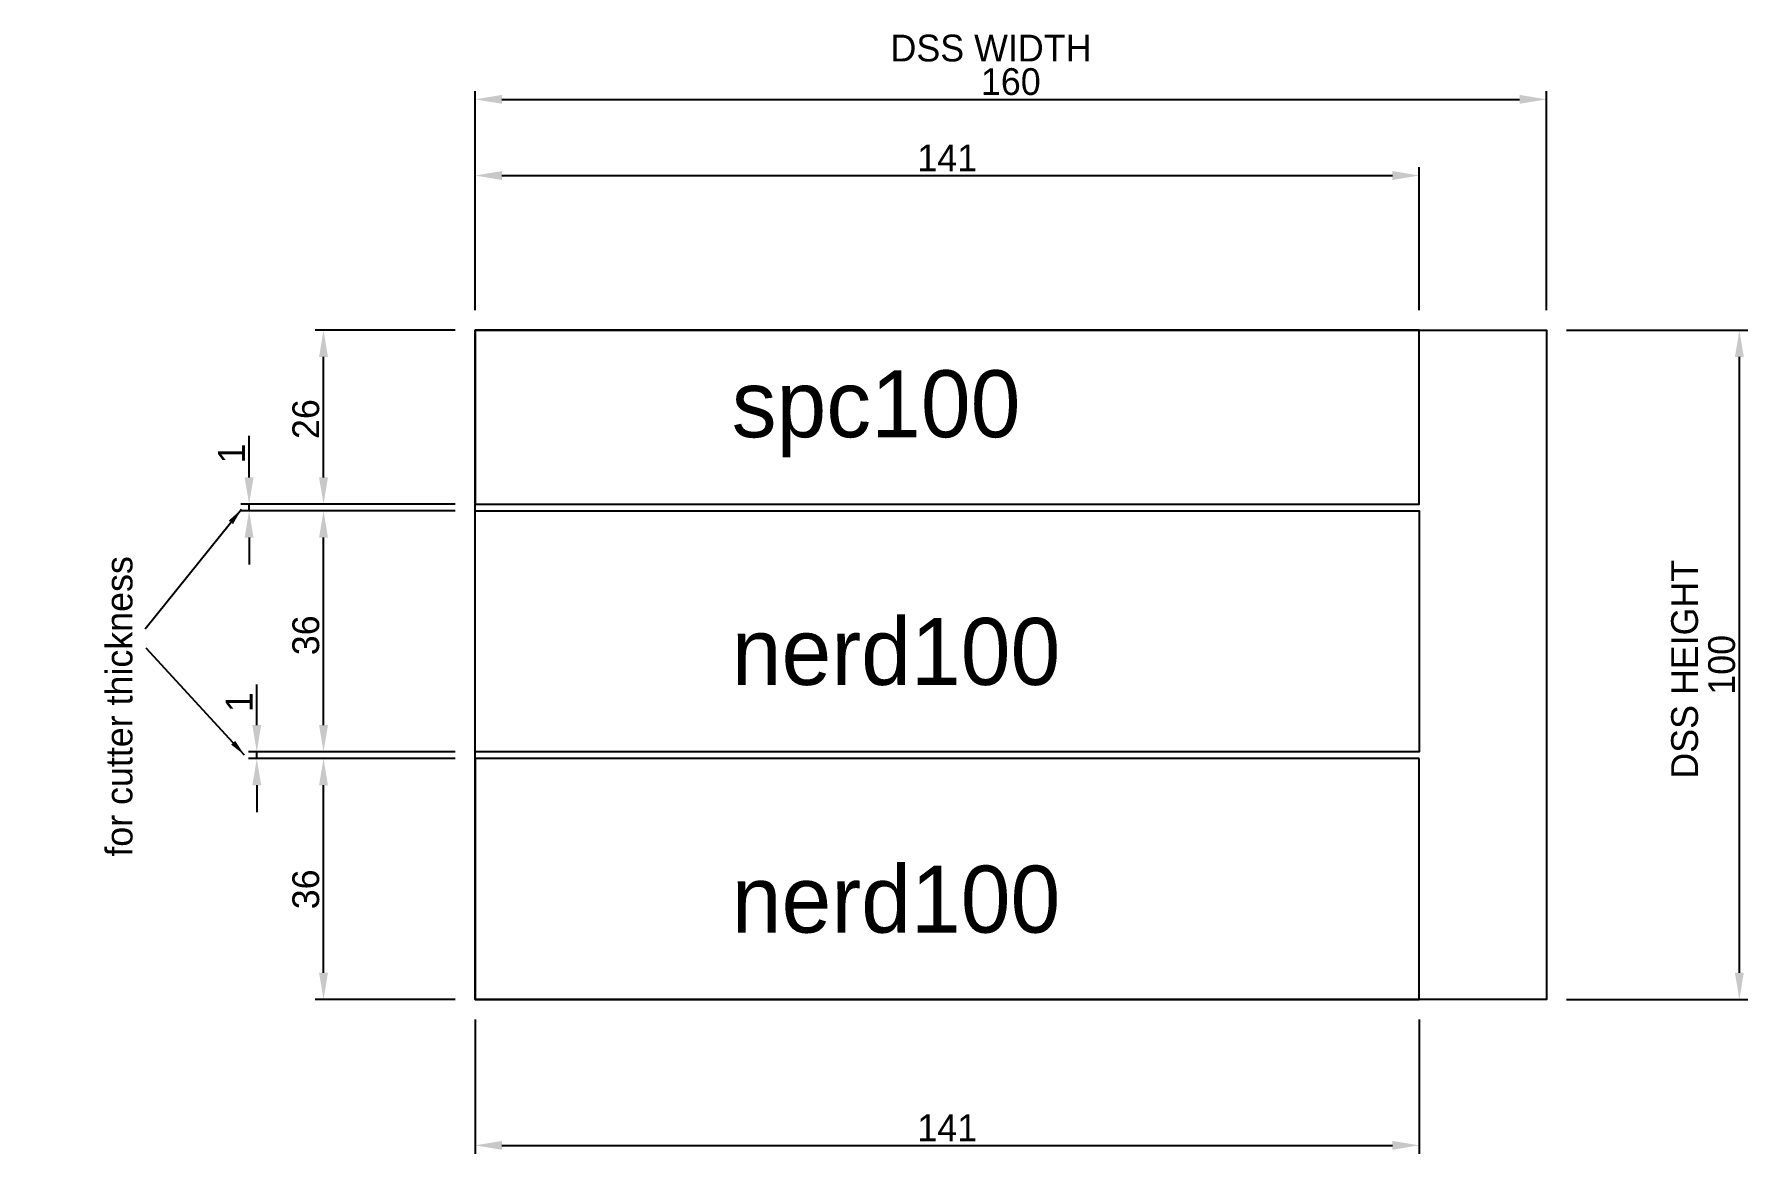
# Model space of a CAD drawing. Extents: x -42 to 213, y 96 to 263.
import ezdxf

# ---------------------------------------------------------------- set-up
doc = ezdxf.new("R2010")
doc.units = 0
doc.layers.get('0').update_dxf_attribs({"linetype": 'CONTINUOUS'})
doc.layers.get('DEFPOINTS').update_dxf_attribs({"linetype": 'CONTINUOUS'})
for name, color, linetype in [('board1', 2, 'CONTINUOUS'), ('board2', 4, 'CONTINUOUS'), ('panel', 1, 'CONTINUOUS')]:
    doc.layers.add(name, color=color, linetype=linetype)
doc.dimstyles.get("Standard").update_dxf_attribs({"dimtxt": 2.5, "dimasz": 2.5, "dimexe": 1.25, "dimexo": 0.625, "dimtad": 1, "dimdec": 4, "dimdsep": 46, "dimlunit": 6, "dimtxsty": 'Standard', "dimcen": 2.5, "dimadec": 0, "dimazin": 0, "dimtfac": 1, "dimtdec": 4, "dimtmove": 0, "dimatfit": 3, "dimfxl": 0, "dimtolj": 1, "dimtzin": 0, "dimarcsym": 0})

# ---------------------------------------------------------------- blocks, each defined once
blk = doc.blocks.new('*D')
at = {"color": 0, "linetype": 'ByBlock', "lineweight": -2}
for p, q in [((23.39, 222.17), (23.39, 254.27)), ((183.39, 221.55), (183.39, 254.27)), ((27.39, 253.02), (179.39, 253.02)), ((23.39, 221.55), (23.39, 242.89)), ((27.39, 241.64), (160.39, 241.64)), ((164.39, 221.55), (164.39, 242.89)), ((20.39, 218.55), (-0.51, 218.55)), ((186.39, 218.55), (213.45, 218.55)), ((0.74, 196.55), (0.74, 214.55)), ((212.2, 214.55), (212.2, 122.55)), ((-10.38, 196.55), (-10.38, 202.75)), ((20.39, 192.55), (-11.63, 192.55)), ((-10.38, 191.55), (-10.38, 192.55)), ((20.39, 192.55), (-0.51, 192.55)), ((20.39, 191.55), (-11.63, 191.55)), ((20.39, 191.55), (-0.51, 191.55)), ((-10.38, 187.55), (-10.38, 183.55)), ((0.74, 159.55), (0.74, 187.55)), ((-9.23, 159.55), (-9.23, 165.59)), ((20.39, 155.55), (-10.48, 155.55)), ((20.39, 154.55), (-10.48, 154.55)), ((-9.23, 154.55), (-9.23, 155.55)), ((20.39, 155.55), (-0.51, 155.55)), ((20.39, 154.55), (-0.51, 154.55)), ((-9.23, 150.55), (-9.23, 146.55)), ((0.74, 122.55), (0.74, 150.55)), ((20.39, 118.55), (-0.51, 118.55)), ((186.39, 118.55), (213.45, 118.55)), ((23.39, 115.55), (23.39, 95.52)), ((164.39, 115.55), (164.39, 95.52)), ((27.39, 96.77), (160.39, 96.77))]:
    blk.add_line(p, q, dxfattribs=at)
at = {"color": 0, "linetype": 'ByBlock'}
for points in [[(23.39, 253.02), (27.39, 252.36), (27.39, 253.69)], [(183.39, 253.02), (179.39, 252.36), (179.39, 253.69)], [(23.39, 241.64), (27.39, 240.98), (27.39, 242.31)], [(164.39, 241.64), (160.39, 240.98), (160.39, 242.31)], [(0.74, 218.55), (1.4, 214.55), (0.07, 214.55)], [(212.2, 218.55), (211.54, 214.55), (212.87, 214.55)], [(-10.38, 192.55), (-9.71, 196.55), (-11.05, 196.55)], [(0.74, 192.55), (1.4, 196.55), (0.07, 196.55)], [(-10.38, 191.55), (-9.71, 187.55), (-11.05, 187.55)], [(0.74, 191.55), (1.4, 187.55), (0.07, 187.55)], [(-9.23, 155.55), (-8.57, 159.55), (-9.9, 159.55)], [(0.74, 155.55), (1.4, 159.55), (0.07, 159.55)], [(-9.23, 154.55), (-8.57, 150.55), (-9.9, 150.55)], [(0.74, 154.55), (1.4, 150.55), (0.07, 150.55)], [(0.74, 118.55), (1.4, 122.55), (0.07, 122.55)], [(212.2, 118.55), (211.54, 122.55), (212.87, 122.55)], [(23.39, 96.77), (27.39, 96.1), (27.39, 97.43)], [(164.39, 96.77), (160.39, 96.1), (160.39, 97.43)]]:
    blk.add_solid(points, dxfattribs=at)
at = {"layer": 'DEFPOINTS', "color": 0, "linetype": 'ByBlock'}
for p in [(23.39, 219.17), (23.39, 218.55), (23.39, 218.55), (164.39, 218.55), (183.39, 218.55), (183.39, 218.55), (23.39, 192.55), (23.39, 192.55), (23.39, 191.55), (23.39, 191.55), (23.39, 155.55), (23.39, 155.55), (23.39, 154.55), (23.39, 154.55), (23.39, 118.55), (23.39, 118.55), (164.39, 118.55), (183.39, 118.55)]:
    blk.add_point(p, dxfattribs=at)
at = {"color": 0, "linetype": 'ByBlock', "char_height": 4, "attachment_point": 5}
for s, insert in [('\\A1;160', (103.39, 255.65)), ('\\A1;141', (93.89, 244.27)), ('\\A1;141', (93.89, 99.39))]:
    blk.add_mtext(s, dxfattribs=dict(at, insert=insert))
at = {"color": 0, "linetype": 'ByBlock', "char_height": 4, "attachment_point": 5, "rotation": 90}
for s, insert in [('\\A1;26', (-1.89, 205.26)), ('\\A1;1', (-13.01, 200.13)), ('\\A1;36', (-1.89, 172.96)), ('\\A1;100', (209.58, 168.55)), ('\\A1;1', (-11.86, 162.97)), ('\\A1;36', (-1.89, 135.01))]:
    blk.add_mtext(s, dxfattribs=dict(at, insert=insert))

msp = doc.modelspace()

# ---------------------------------------------------------------- linework, layer by layer
at = {"layer": 'board1'}
for points in [[(23.39434, 191.54717), (164.39434, 191.54717), (164.39434, 155.54717), (23.39434, 155.54717)], [(164.39434, 154.54717), (23.39434, 154.54717), (23.39434, 118.54717), (164.39434, 118.54717)]]:
    msp.add_lwpolyline(points, close=True, dxfattribs=at)
at = {"layer": 'board2'}
msp.add_lwpolyline([(164.39434, 218.54717), (23.39434, 218.54717), (23.39434, 192.54717), (164.39434, 192.54717)], close=True, dxfattribs=at)
at = {"layer": 'panel'}
msp.add_lwpolyline([(23.39434, 218.54717), (183.39434, 218.54717), (183.39434, 118.54717), (23.39434, 118.54717)], close=True, dxfattribs=at)

# ---------------------------------------------------------------- texts
msp.add_text('DSS WIDTH', height=4).set_placement((85.42468, 258.6861))
for s, p in [('for cutter thickness', (-27.80159, 139.89432)), ('DSS HEIGHT', (206.02024, 151.54583))]:
    msp.add_text(s, height=4, rotation=90).set_placement(p)
at = {"color": 0, "linetype": 'ByBlock', "insert": (-42.4663, 172.7398), "char_height": 2.5, "attachment_point": 9}
msp.add_mtext('\\P\\H3.;', dxfattribs=at)
at = {"layer": 'board1'}
for p in [(61.70783, 165.54717), (61.70783, 128.54717)]:
    msp.add_text('nerd100', height=10, dxfattribs=at).set_placement(p)
at = {"layer": 'board2'}
msp.add_text('spc100', height=10, dxfattribs=at).set_placement((61.70783, 202.54717))

# ---------------------------------------------------------------- dimensions: what is measured, and where the dimension line sits
for base, p1, p2, middle in [((164.39434, 241.64396), (23.39434, 218.54717), (164.39434, 218.54717), (93.89434, 244.26896)), ((183.39434, 253.02371), (23.39434, 219.17217), (183.39434, 218.54717), (103.39434, 255.64871)), ((164.39434, 96.76626), (23.39434, 118.54717), (164.39434, 118.54717), (93.89434, 99.39126))]:
    dim = msp.add_linear_dim(base=base, p1=p1, p2=p2, dimstyle='Standard', override={"dimtxt": 4, "dimasz": 4, "dimexo": 3})
    dim.commit()
    dim.dimension.update_dxf_attribs({"geometry": '*D', "text_midpoint": middle})
for base, p1, p2, middle in [((0.73815, 154.54717), (23.39434, 118.54717), (23.39434, 154.54717), (-1.88685, 135.00713)), ((-9.23184, 155.54717), (23.39434, 154.54717), (23.39434, 155.54717), (-11.85684, 162.96991)), ((0.73815, 191.54717), (23.39434, 155.54717), (23.39434, 191.54717), (-1.88685, 172.96134)), ((-10.38064, 192.54717), (23.39434, 191.54717), (23.39434, 192.54717), (-13.00564, 200.12661)), ((0.73815, 218.54717), (23.39434, 192.54717), (23.39434, 218.54717), (-1.88685, 205.25991))]:
    dim = msp.add_linear_dim(base=base, p1=p1, p2=p2, angle=90, dimstyle='Standard', override={"dimtxt": 4, "dimasz": 4, "dimexo": 3})
    dim.commit()
    dim.dimension.update_dxf_attribs({"geometry": '*D', "text_midpoint": middle, "dimtype": 160, "text_rotation": 90})
dim = msp.add_linear_dim(base=(212.20474, 118.54717), p1=(183.39434, 218.54717), p2=(183.39434, 118.54717), angle=90, dimstyle='Standard', override={"dimtxt": 4, "dimasz": 4, "dimexo": 3})
dim.commit()
dim.dimension.update_dxf_attribs({"geometry": '*D', "text_midpoint": (209.57974, 168.54717), "text_rotation": 90})

# ---------------------------------------------------------------- leaders
for points in [[(-11.53328, 191.77704), (-25.89767, 173.89296)], [(-11.06513, 155.07419), (-25.76167, 171.03708)]]:
    msp.add_leader(points, dimstyle='Standard')

doc.saveas('drawing.dxf')
